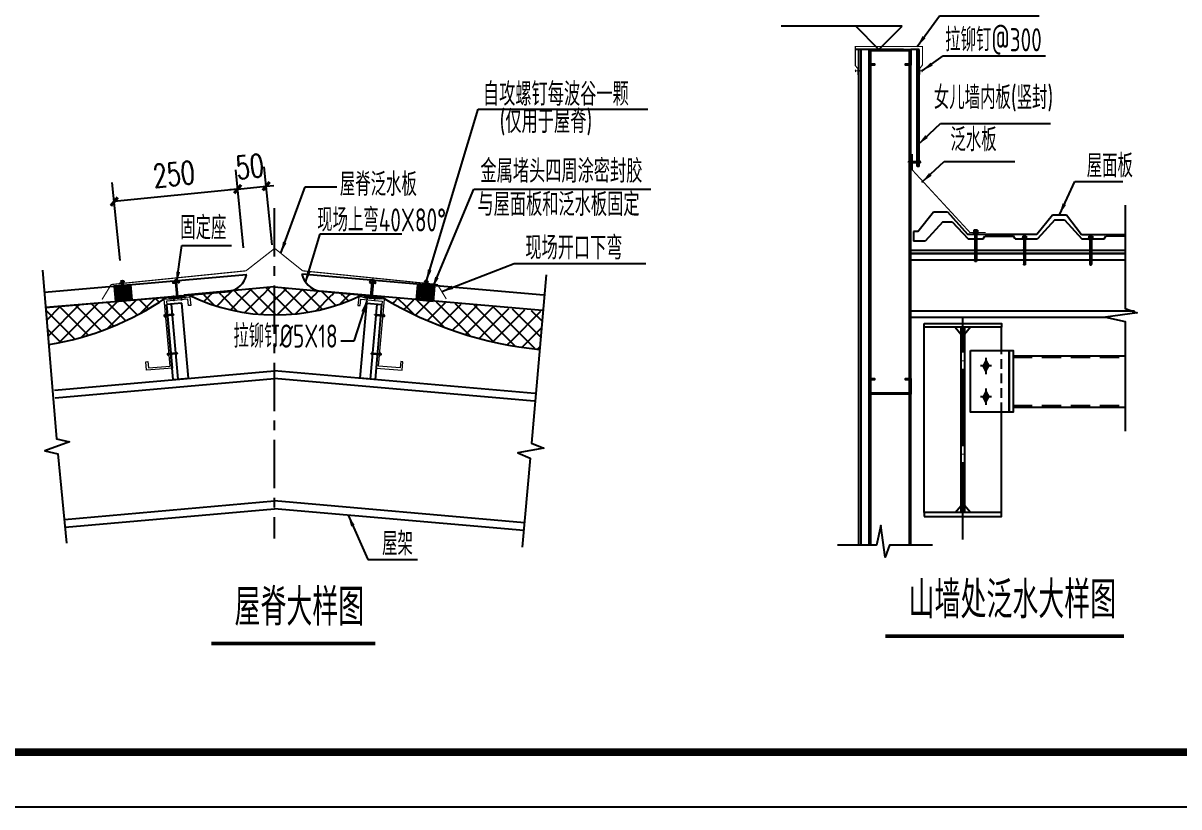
# Model space of a CAD drawing. Extents: x -89996 to 1006241, y -2176 to 440573.
# Drawn here: x 427981 to 457931, y 190896 to 211197 of the extents above; entities that cross this region are included whole.
import ezdxf

# ---------------------------------------------------------------- set-up
doc = ezdxf.new("R2010")
doc.units = 0
doc.header["$LTSCALE"] = 1000
doc.header["$MEASUREMENT"] = 0
for name, pattern in [('CENTER', [2, 1.25, -0.25, 0.25, -0.25]), ('DASHED', [0.75, 0.5, -0.25]), ('DOTE', [2.42, 2, -0.2, 0.02, -0.2])]:
    doc.linetypes.add(name, pattern=pattern)
for name, color, linetype in [('AXIS', 3, 'Continuous'), ('B 板', 11, 'Continuous'), ('BOLT', 251, 'Continuous'), ('DOTE', 1, 'DOTE'), ('E_LINE', 7, 'Continuous'), ('GL', 150, 'Continuous'), ('LT', 27, 'Continuous'), ('PUB_TEXT', 7, 'Continuous'), ('PUB_TITLE', 4, 'Continuous'), ('PZ', 202, 'Continuous'), ('TEXT', 7, 'Continuous'), ('XG', 6, 'Continuous')]:
    doc.layers.add(name, color=color, linetype=linetype)
doc.layers.add('檩条', color=30, linetype='Continuous', lineweight=5)
doc.styles.add('_TCH_DIM_T3', font='SIMPLEX', dxfattribs={"width": 0.705882, "bigfont": 'GBCBIG'})
doc.styles.add('C', font='tssdeng.shx', dxfattribs={"height": 3, "bigfont": 'tssdchn.shx'})
doc.styles.add('TSSD_Norm', font='tssdeng.shx', dxfattribs={"bigfont": 'hztxt.shx'})
doc.dimstyles.new('TCH-200-1', dxfattribs={"dimtxt": 595, "dimasz": 200, "dimexe": 500, "dimexo": 600, "dimgap": 252.5, "dimtad": 1, "dimdec": 0, "dimzin": 0, "dimdsep": 46, "dimtxsty": '_TCH_DIM_T3', "dimblk": 'ARCHTICK', "dimcen": 0.09, "dimclrd": 3, "dimclre": 3, "dimclrt": 7, "dimazin": 2, "dimtfac": 1, "dimtdec": 0, "dimtix": 1, "dimtmove": 2, "dimatfit": 3, "dimfxl": 0, "dimtolj": 1, "dimtzin": 0, "dimarcsym": 0})
pattern_1 = [(45, (-262768.68, -403893.1), (-224.5064, 224.5064), []), (135, (-262768.68, -403893.1), (-224.5064, -224.5064), [])]
pattern_2 = [(45, (545965.456, 268388.286), (-29.462783, 29.462783), []), (135, (545965.456, 268388.286), (-29.462783, -29.462783), [])]

# ---------------------------------------------------------------- blocks, each defined once
blk = doc.blocks.new('_ArchTick')
at = {"color": 0, "linetype": 'ByBlock', "const_width": 0.4}
blk.add_lwpolyline([(-0.5, -0.5), (0.5, 0.5)], dxfattribs=at)
blk = doc.blocks.new('*D332')
at = {"layer": 'AXIS', "color": 3, "lineweight": -2, "transparency": 16777216}
for p, q in [((433696, 205378), (433491, 207396)), ((434434, 205453), (434229, 207471)), ((433541, 206899), (434280, 206974)), ((434280, 206974), (434479, 206994)), ((433541, 206899), (433342, 206879))]:
    blk.add_line(p, q, dxfattribs=at)
at = {"layer": 'Defpoints', "color": 0, "transparency": 16777216}
for p in [(434280, 206974), (434495, 204856, -14255), (433756, 204781, -14255)]:
    blk.add_point(p, dxfattribs=at)
at = {"layer": 'AXIS', "color": 3, "lineweight": -2, "transparency": 16777216, "xscale": 200, "yscale": 200, "zscale": 200}
for p, rotation in [((433541, 206899), 5.801256565618065), ((434280, 206974), 185.801256565618)]:
    blk.add_blockref('_ArchTick', p, dxfattribs=dict(at, rotation=rotation))
at = {"layer": 'AXIS', "color": 7, "transparency": 16777216, "insert": (433855, 207484), "char_height": 595, "attachment_point": 5, "rotation": 5.8013, "style": '_TCH_DIM_T3'}
blk.add_mtext('\\A1;50', dxfattribs=at)
blk = doc.blocks.new('*D333')
at = {"layer": 'AXIS', "color": 3, "lineweight": -2, "transparency": 16777216}
for p, q in [((433696, 205378), (433491, 207396)), ((430498, 205053), (430293, 207072)), ((433541, 206899), (430343, 206574))]:
    blk.add_line(p, q, dxfattribs=at)
at = {"layer": 'Defpoints', "color": 0, "transparency": 16777216}
for p in [(430343, 206574), (433756, 204781, -14255), (430558, 204457, -14255)]:
    blk.add_point(p, dxfattribs=at)
at = {"layer": 'AXIS', "color": 3, "lineweight": -2, "transparency": 16777216, "xscale": 200, "yscale": 200, "zscale": 200}
for p, rotation in [((433541, 206899), 5.801256565619024), ((430343, 206574), 185.801256565619)]:
    blk.add_blockref('_ArchTick', p, dxfattribs=dict(at, rotation=rotation))
at = {"layer": 'AXIS', "color": 7, "transparency": 16777216, "insert": (431887, 207284), "char_height": 595, "attachment_point": 5, "rotation": 5.8013, "style": '_TCH_DIM_T3'}
blk.add_mtext('\\A1;250', dxfattribs=at)
blk = doc.blocks.new('*X99')
at = {"color": 0}
for p, q in [((903710.7, -307545.5), (903713.7, -307542.6)), ((903710.7, -307554.3), (903716.7, -307548.3)), ((903710.7, -307563.2), (903716.7, -307557.2)), ((903710.7, -307572), (903716.7, -307566)), ((903710.7, -307580.9), (903716.7, -307574.9)), ((903710.7, -307589.7), (903716.7, -307583.7)), ((903710.7, -307598.5), (903716.7, -307592.5)), ((903712.2, -307606), (903716.1, -307602))]:
    blk.add_line(p, q, dxfattribs=at)
blk = doc.blocks.new('AUDIT_I_040821143925-1')
at = {"linetype": 'Continuous', "ltscale": 20, "xscale": -0.899999999919668, "yscale": 0.8999999999068677, "zscale": 0.9, "rotation": 269.9996944201824}
blk.add_blockref('*X99', (276843.2, -813343.8), dxfattribs=at)
blk = doc.blocks.new('GD')
at = {"linetype": 'Continuous', "ltscale": 20}
for p, q in [((0, 1.3), (15, 3.6)), ((0, -1.3), (0, 1.3)), ((15, 3.6), (137.5, 3.6)), ((108.1, -3.6), (108.1, 3.6)), ((137.5, -9.7), (137.5, 9.7)), ((137.5, 9.7), (140.8, 9.7)), ((140.8, -9.7), (140.8, 9.7)), ((148.5, 7.5), (140.8, 7.5)), ((148.5, 3.4), (140.8, 3.4)), ((150, -5.5), (150, 5.4)), ((0, -1.3), (15, -3.6)), ((15, -3.6), (137.5, -3.6)), ((137.5, -9.7), (140.8, -9.7)), ((148.5, -3.4), (140.8, -3.4)), ((148.5, -7.5), (140.8, -7.5))]:
    blk.add_line(p, q, dxfattribs=at)
blk.add_ellipse((148.5, 5.4), major_axis=(0, 2.08), ratio=0.698493, start_param=3.141597, end_param=6.28319, dxfattribs=at)
at = {"linetype": 'Continuous', "ltscale": 20, "extrusion": (0, 0, -1)}
for centre, major_axis, ratio, start_param, end_param in [((148.5, 0), (0, 3.37), 0.429967, -0.000017, 3.141602), ((148.5, -5.5), (0, 2.08), 0.698493, -0.000005, 3.141588)]:
    blk.add_ellipse(centre, major_axis=major_axis, ratio=ratio, start_param=start_param, end_param=end_param, dxfattribs=at)
at = {"layer": 'PUB_TEXT', "xscale": 1.825602383585646, "yscale": 1.341960000107064, "zscale": 1.34196}
blk.add_blockref('AUDIT_I_040821143925-1', (0, 0), dxfattribs=at)
blk = doc.blocks.new('A$C19992F44')
at = {"linetype": 'ByBlock'}
for p, q in [((183, 548), (106, 488)), ((129, 455), (181, 478)), ((213, 548), (290, 488)), ((267, 455), (215, 478))]:
    blk.add_line(p, q, dxfattribs=at)
for points in [[(181, 40), (215, 40), (215, 478), (181, 478)], [(0, 40), (396, 40), (396, 0), (0, 0)]]:
    blk.add_lwpolyline(points, close=True, dxfattribs=at)
for centre in [(118, 473), (198, 535), (277, 473)]:
    blk.add_circle(centre, 20, dxfattribs=at)
blk = doc.blocks.new('MD')
at = {"linetype": 'Continuous', "ltscale": 20}
blk.add_hatch(color=256, dxfattribs=at).paths.add_polyline_path([(8.6, -7.8), (8.6, -2.6), (-13.3, -4.2), (-13.2, 4.1), (8.6, 2.4), (8.6, 7.6, -0.696305)])
blk = doc.blocks.new('A$C3F5C0C89')
at = {"color": 3, "linetype": 'Continuous'}
blk.add_line((603, 2096), (1037, 2134), dxfattribs=at)
at = {"layer": 'B 板'}
for p, q in [((935, 1979), (543, 1945)), ((713, 0), (543, 1945)), ((838, 11), (668, 1956)), ((1105, 34), (935, 1979)), ((713, 0), (1105, 34))]:
    blk.add_line(p, q, dxfattribs=at)
at = {"layer": '檩条'}
blk.add_lwpolyline([(535, 2034), (691, 298), (20, 241), (0, 464), (56, 469), (71, 302), (631, 349), (474, 2085), (1146, 2146), (1167, 1922), (1111, 1917), (1095, 2085)], close=True, dxfattribs=at)
at = {"linetype": 'ByBlock', "xscale": 0.855, "yscale": 0.855, "zscale": 0.855, "rotation": 4.571898548083435}
blk.add_blockref('A$C19992F44', (651, 2102), dxfattribs=at)
at = {"xscale": -1.653584623954667, "yscale": 2.755974374997604, "zscale": 2.755974374999999, "rotation": 5.156578724890455}
for p in [(731, 1680), (821, 681)]:
    blk.add_blockref('GD', p, dxfattribs=at)
at = {"layer": 'E_LINE', "xscale": 5.62443749999511, "yscale": 5.62443749999511, "zscale": 5.62443749999511, "rotation": 98.0183626343514}
for p in [(726, 2106, 0), (920, 2121, 0)]:
    blk.add_blockref('MD', p, dxfattribs=at)

msp = doc.modelspace()

# ---------------------------------------------------------------- hatches: boundary and pattern name
at = {"linetype": 'Continuous', "ltscale": 0.25}
h = msp.add_hatch(dxfattribs=at)
h.set_pattern_fill('ANSI37', color=6, scale=333.333333, style=0)
h.set_pattern_definition(pattern_2)
h.paths.add_polyline_path([(430775.74, 204390.74), (430341.73, 204352.76), (430373.25, 203992.53), (430807.25, 204030.5)])
h.paths.add_polyline_path([(430338.92, 204384.94), (430341.73, 204352.76), (430562.49, 204372.08), (430560.34, 204404.31)])
h.paths.add_polyline_path([(430560.34, 204404.31), (430562.49, 204372.08), (430775.74, 204390.74), (430772.92, 204422.91)])
at = {"linetype": 'ByBlock'}
h = msp.add_hatch(dxfattribs=at)
h.set_pattern_fill('ANSI37', color=8, scale=200)
h.set_pattern_definition(pattern_1)
edge = h.paths.add_edge_path()
edge.add_line((434490.85, 204366.31), (432154.5, 204146.83))
edge.add_line((434490.85, 204366.31), (436827.21, 204146.83))
edge.add_arc((434514.01, 208747.92), 5109.93, 243.951357, 295.969216)
at = {"linetype": 'Continuous', "ltscale": 0.25}
h = msp.add_hatch(dxfattribs=at)
h.set_pattern_fill('ANSI37', color=6, scale=333.333333, style=0)
h.set_pattern_definition(pattern_2)
h.paths.add_polyline_path([(438205.97, 204390.74), (438639.97, 204352.76), (438608.46, 203992.53), (438174.45, 204030.5)])
h.paths.add_polyline_path([(438642.79, 204384.94), (438639.97, 204352.76), (438419.22, 204372.08), (438421.37, 204404.31)])
h.paths.add_polyline_path([(438421.37, 204404.31), (438419.22, 204372.08), (438205.97, 204390.74), (438208.78, 204422.91)])
at = {"linetype": 'ByBlock'}
h = msp.add_hatch(dxfattribs=at)
h.set_pattern_fill('ANSI37', color=8, scale=200)
h.set_pattern_definition(pattern_1)
edge = h.paths.add_edge_path()
edge.add_line((431632.05, 204050), (431632.23, 204048.01))
edge.add_line((431632.23, 204048.01), (431808.65, 204063.93))
edge.add_line((431808.65, 204063.93), (431805.83, 204099.2))
edge.add_line((431805.83, 204099.2), (431959.86, 204111.52))
edge.add_line((431959.86, 204111.52), (431958.42, 204129.51))
edge.add_line((431958.42, 204129.51), (428567.39, 203829.94))
edge.add_line((428567.39, 203829.94), (428646.37, 202873.19))
edge.add_arc((427480.23, 210207.67), 7426.61, 279.034108, 303.989911)
h = msp.add_hatch(dxfattribs=at)
h.set_pattern_fill('ANSI37', color=8, scale=200)
h.set_pattern_definition(pattern_1)
edge = h.paths.add_edge_path()
edge.add_line((437349.66, 204050), (437349.48, 204048.01))
edge.add_line((437349.48, 204048.01), (437173.05, 204063.93))
edge.add_line((437173.05, 204063.93), (437175.87, 204099.2))
edge.add_line((437175.87, 204099.2), (437021.85, 204111.52))
edge.add_line((437021.85, 204111.52), (437023.28, 204129.51))
edge.add_line((437023.28, 204129.51), (441451.06, 203727.4))
edge.add_line((441451.06, 203727.4), (441366.15, 202743.4))
edge.add_arc((442378.57, 212682.27), 9990.29, 239.776139, 264.183655, ccw=False)
at = {"layer": 'BOLT'}
for points in [[(452932.19, 202458.83), (453002.39, 202318.43), (452932.19, 202178.03), (452861.99, 202318.43)], [(452932.19, 201658.83), (453002.39, 201518.43), (452932.19, 201378.03), (452861.99, 201518.43)]]:
    msp.add_hatch(color=256, dxfattribs=at).paths.add_polyline_path(points)

# ---------------------------------------------------------------- linework, layer by layer
at = {"color": 0, "ltscale": 30}
for p, q in [((449902.69, 210516.63), (449637.2, 210516.63)), ((449637.2, 197677.69), (449637.2, 210516.63)), ((449693.55, 197677.69), (449693.55, 210516.63)), ((449902.69, 197677.69), (449902.69, 210516.63)), ((451198.68, 210516.63), (450988.65, 210516.63)), ((451198.68, 207482.57), (451198.68, 210516.63))]:
    msp.add_line(p, q, dxfattribs=at)
at = {"ltscale": 30}
msp.add_line((449902.68, 197677.31, 9874311566.15), (449902.69, 210516.63, -3648970692.7), dxfattribs=at)
at = {"color": 3, "ltscale": 30}
msp.add_line((450988.65, 205101.42), (450988.65, 210516.63), dxfattribs=at)
at = {"linetype": 'ByBlock'}
for p, q in [((451150.78, 207482.57), (451150.78, 210516.63)), ((451198.68, 207482.57), (451150.78, 207482.57)), ((434490.85, 204366.31, -10293.2), (432154.5, 204146.83)), ((434490.85, 204366.31, -10293.2), (436827.21, 204146.83)), ((431805.83, 204099.2), (428567.2, 203829.93))]:
    msp.add_line(p, q, dxfattribs=at)
at = {"color": 4, "ltscale": 30}
for p, q in [((451169.2, 205802.81, 909333411575.07), (451574.54, 206310.18, -410666588424.93)), ((451574.54, 206310.18, -410666588424.93), (451935.85, 206310.18, -410666588424.93)), ((451935.85, 206310.18, -410666588424.93), (452450.41, 205726.64, -410666588424.93)), ((454247.68, 205726.64, -410666588424.93), (454653.01, 206234.01, -1730666588424.93)), ((454653.01, 206234.01, -1730666588424.93), (455014.32, 206234.01, -1730666588424.93)), ((455014.32, 206234.01, -1730666588424.93), (455404.2, 205723.08, -1730666588424.93)), ((451169.2, 205802.81, 909333411575.07), (451052.34, 205802.81)), ((451052.34, 205802.81), (451052.34, 205552.36)), ((452450.41, 205726.64, -410666588424.93), (454247.68, 205726.64, -410666588424.93)), ((455404.2, 205723.08, -1730666588424.93), (456539.42, 205723.08, -1730666588424.93))]:
    msp.add_line(p, q, dxfattribs=at)
at = {"color": 1, "linetype": 'Continuous'}
for p, q in [((452735.88, 205784.34), (452595.63, 205784.34)), ((452595.63, 205784.34), (452595.63, 205771.96)), ((452735.88, 205771.96), (452595.63, 205771.96)), ((452614.3, 205759.59), (452614.3, 205771.96)), ((452716.49, 205759.59), (452614.3, 205759.59)), ((452711.13, 205837.96), (452620.38, 205837.96)), ((452620.38, 205837.96), (452620.38, 205784.34)), ((452711.13, 205796.71), (452620.38, 205796.71)), ((452628.63, 205837.96), (452628.63, 205796.71)), ((452645.13, 205837.96), (452645.13, 205796.71)), ((452686.38, 205721.32), (452645.13, 205778.33)), ((452686.38, 205714.53), (452645.13, 205768.5)), ((452645.13, 205759.59), (452645.13, 205042.06)), ((452661.63, 205837.96), (452661.63, 205796.71)), ((452678.13, 205837.96), (452678.13, 205796.71)), ((452686.38, 205759.59), (452686.38, 205042.06)), ((452694.63, 205837.96), (452694.63, 205796.71)), ((452707.01, 205837.96), (452707.01, 205796.71)), ((452711.13, 205837.96), (452711.13, 205784.34)), ((452716.49, 205759.59), (452716.49, 205771.96)), ((452735.88, 205784.34), (452735.88, 205771.96)), ((452686.38, 205680.57), (452645.07, 205734.62)), ((452686.38, 205687.36), (452645.13, 205741.33)), ((452686.38, 205653.4), (452645.13, 205707.36)), ((452686.38, 205646.6), (452645.13, 205700.57)), ((452686.38, 205619.43), (452645.13, 205673.4)), ((452686.38, 205612.64), (452645.13, 205666.61)), ((452686.38, 205574.39), (452645.13, 205628.36)), ((452686.38, 205567.6), (452645.13, 205621.57)), ((452686.38, 205532.16), (452645.13, 205586.13)), ((452686.38, 205525.37), (452645.13, 205579.34)), ((452686.38, 205485.47), (452645.13, 205539.43)), ((452686.38, 205478.67), (452645.13, 205532.64)), ((452686.38, 205432.69, 1320000000000), (452645.13, 205486.66, 1320000000000)), ((452686.38, 205425.9, 1320000000000), (452645.13, 205479.87, 1320000000000)), ((454001.18, 205622.49, -410666588424.93), (453860.93, 205622.49, -410666588424.93)), ((453860.93, 205622.49, -410666588424.93), (453860.93, 205610.11, -410666588424.93)), ((454001.18, 205610.11, -410666588424.93), (453860.93, 205610.11, -410666588424.93)), ((453879.6, 205597.74, -410666588424.93), (453879.6, 205610.11, -410666588424.93)), ((453981.78, 205597.74, -410666588424.93), (453879.6, 205597.74, -410666588424.93)), ((453976.43, 205676.11, -410666588424.93), (453885.68, 205676.11, -410666588424.93)), ((453885.68, 205676.11, -410666588424.93), (453885.68, 205622.49, -410666588424.93)), ((453976.43, 205634.86, -410666588424.93), (453885.68, 205634.86, -410666588424.93)), ((453893.93, 205676.11, -410666588424.93), (453893.93, 205634.86, -410666588424.93)), ((453951.68, 205541.27, -410666588424.93), (453910.37, 205595.32, -410666588424.93)), ((453910.43, 205676.11, -410666588424.93), (453910.43, 205634.86, -410666588424.93)), ((453910.43, 205597.74, -410666588424.93), (453910.43, 204949.81, -410666588424.93)), ((453951.68, 205514.1, -410666588424.93), (453910.43, 205568.06, -410666588424.93)), ((453951.68, 205507.3, -410666588424.93), (453910.43, 205561.27, -410666588424.93)), ((453951.68, 205480.13, -410666588424.93), (453910.43, 205534.1, -410666588424.93)), ((453951.68, 205473.34, -410666588424.93), (453910.43, 205527.31, -410666588424.93)), ((453951.68, 205435.09, -410666588424.93), (453910.43, 205489.06, -410666588424.93)), ((453951.68, 205428.3, -410666588424.93), (453910.43, 205482.27, -410666588424.93)), ((453951.68, 205548.06, -410666588424.93), (453913.65, 205597.82, -410666588424.93)), ((453926.93, 205676.11, -410666588424.93), (453926.93, 205634.86, -410666588424.93)), ((453951.68, 205575.23, -410666588424.93), (453934.48, 205597.74, -410666588424.93)), ((453951.68, 205582.02, -410666588424.93), (453939.67, 205597.74, -410666588424.93)), ((453943.43, 205676.11, -410666588424.93), (453943.43, 205634.86, -410666588424.93)), ((453951.68, 205597.74, -410666588424.93), (453951.68, 204949.81, -410666588424.93)), ((453959.93, 205676.11, -410666588424.93), (453959.93, 205634.86, -410666588424.93)), ((453972.31, 205676.11, -410666588424.93), (453972.31, 205634.86, -410666588424.93)), ((453976.43, 205676.11, -410666588424.93), (453976.43, 205622.49, -410666588424.93)), ((453981.78, 205597.74, -410666588424.93), (453981.78, 205610.11, -410666588424.93)), ((454001.18, 205622.49, -410666588424.93), (454001.18, 205610.11, -410666588424.93)), ((455574.65, 205622.49, -410666588424.93), (455574.65, 205610.11, -410666588424.93)), ((455574.65, 205622.49, -410666588424.93), (455714.9, 205622.49, -410666588424.93)), ((455574.65, 205610.11, -410666588424.93), (455714.9, 205610.11, -410666588424.93)), ((455594.05, 205597.74, -410666588424.93), (455594.05, 205610.11, -410666588424.93)), ((455594.05, 205597.74, -410666588424.93), (455696.24, 205597.74, -410666588424.93)), ((455599.4, 205676.11, -410666588424.93), (455690.15, 205676.11, -410666588424.93)), ((455599.4, 205676.11, -410666588424.93), (455599.4, 205622.49, -410666588424.93)), ((455599.4, 205634.86, -410666588424.93), (455690.15, 205634.86, -410666588424.93)), ((455603.53, 205676.11, -410666588424.93), (455603.53, 205634.86, -410666588424.93)), ((455615.9, 205676.11, -410666588424.93), (455615.9, 205634.86, -410666588424.93)), ((455624.15, 205548.06, -410666588424.93), (455662.19, 205597.82, -410666588424.93)), ((455624.15, 205597.74, -410666588424.93), (455624.15, 204949.81, -410666588424.93)), ((455624.15, 205575.23, -410666588424.93), (455641.36, 205597.74, -410666588424.93)), ((455624.15, 205582.02, -410666588424.93), (455636.16, 205597.74, -410666588424.93)), ((455624.15, 205541.27, -410666588424.93), (455665.47, 205595.32, -410666588424.93)), ((455624.15, 205514.1, -410666588424.93), (455665.4, 205568.06, -410666588424.93)), ((455624.15, 205507.3, -410666588424.93), (455665.4, 205561.27, -410666588424.93)), ((455624.15, 205480.13, -410666588424.93), (455665.4, 205534.1, -410666588424.93)), ((455624.15, 205473.34, -410666588424.93), (455665.4, 205527.31, -410666588424.93)), ((455624.15, 205435.09, -410666588424.93), (455665.4, 205489.06, -410666588424.93)), ((455624.15, 205428.3, -410666588424.93), (455665.4, 205482.27, -410666588424.93)), ((455632.4, 205676.11, -410666588424.93), (455632.4, 205634.86, -410666588424.93)), ((455648.9, 205676.11, -410666588424.93), (455648.9, 205634.86, -410666588424.93)), ((455665.4, 205676.11, -410666588424.93), (455665.4, 205634.86, -410666588424.93)), ((455665.4, 205597.74, -410666588424.93), (455665.4, 204949.81, -410666588424.93)), ((455681.9, 205676.11, -410666588424.93), (455681.9, 205634.86, -410666588424.93)), ((455690.15, 205676.11, -410666588424.93), (455690.15, 205622.49, -410666588424.93)), ((455696.24, 205597.74, -410666588424.93), (455696.24, 205610.11, -410666588424.93)), ((455714.9, 205622.49, -410666588424.93), (455714.9, 205610.11, -410666588424.93)), ((452686.38, 205378.04), (452645.13, 205432.01)), ((452686.38, 205371.25), (452645.13, 205425.22)), ((452686.38, 205325.19), (452645.13, 205379.16)), ((452686.38, 205318.4), (452645.13, 205372.37)), ((452686.38, 205275.27), (452645.13, 205329.23)), ((452686.38, 205268.47), (452645.13, 205322.44)), ((452686.38, 205227.19), (452645.13, 205281.16)), ((452686.38, 205220.4), (452645.13, 205274.36)), ((452686.38, 205187.65, 1320000000000), (452645.13, 205241.62, 1320000000000)), ((452686.38, 205180.86, 1320000000000), (452645.13, 205234.83, 1320000000000)), ((452686.38, 205140.28), (452645.13, 205194.25)), ((452686.38, 205133.49), (452645.13, 205187.46)), ((453951.68, 205392.86, -410666588424.93), (453910.43, 205446.83, -410666588424.93)), ((453951.68, 205386.07, -410666588424.93), (453910.43, 205440.04, -410666588424.93)), ((453951.68, 205346.17, -410666588424.93), (453910.43, 205400.13, -410666588424.93)), ((453951.68, 205339.37, -410666588424.93), (453910.43, 205393.34, -410666588424.93)), ((453951.68, 205293.39, 909333411575.07), (453910.43, 205347.36, 909333411575.07)), ((453951.68, 205286.6, 909333411575.07), (453910.43, 205340.57, 909333411575.07)), ((453951.68, 205238.74, -410666588424.93), (453910.43, 205292.71, -410666588424.93)), ((453951.68, 205231.95, -410666588424.93), (453910.43, 205285.92, -410666588424.93)), ((453951.68, 205185.89, -410666588424.93), (453910.43, 205239.86, -410666588424.93)), ((453951.68, 205179.1, -410666588424.93), (453910.43, 205233.07, -410666588424.93)), ((453951.68, 205135.97, -410666588424.93), (453910.43, 205189.93, -410666588424.93)), ((453951.68, 205129.17, -410666588424.93), (453910.43, 205183.14, -410666588424.93)), ((455624.15, 205392.86, -410666588424.93), (455665.4, 205446.83, -410666588424.93)), ((455624.15, 205386.07, -410666588424.93), (455665.4, 205440.04, -410666588424.93)), ((455624.15, 205346.17, -410666588424.93), (455665.4, 205400.13, -410666588424.93)), ((455624.15, 205339.37, -410666588424.93), (455665.4, 205393.34, -410666588424.93)), ((455624.15, 205293.39, 909333411575.07), (455665.4, 205347.36, 909333411575.07)), ((455624.15, 205286.6, 909333411575.07), (455665.4, 205340.57, 909333411575.07)), ((455624.15, 205238.74, -410666588424.93), (455665.4, 205292.71, -410666588424.93)), ((455624.15, 205231.95, -410666588424.93), (455665.4, 205285.92, -410666588424.93)), ((455624.15, 205185.89, -410666588424.93), (455665.4, 205239.86, -410666588424.93)), ((455624.15, 205179.1, -410666588424.93), (455665.4, 205233.07, -410666588424.93)), ((455624.15, 205135.97, -410666588424.93), (455665.4, 205189.93, -410666588424.93)), ((455624.15, 205129.17, -410666588424.93), (455665.4, 205183.14, -410666588424.93)), ((452686.38, 205090.36), (452645.13, 205144.32)), ((452686.38, 205083.56), (452645.13, 205137.53)), ((452686.38, 205042.28), (452645.13, 205096.25)), ((452686.38, 205035.49), (452645.13, 205089.45)), ((452668.93, 205025.58, 1320000000000), (452645.13, 205056.71, 1320000000000)), ((452662.37, 205027.37, 1320000000000), (452645.13, 205049.92, 1320000000000)), ((452669.88, 205025.56), (452661.63, 205025.56)), ((453951.68, 205087.89, -410666588424.93), (453910.43, 205141.86, -410666588424.93)), ((453951.68, 205081.1, -410666588424.93), (453910.43, 205135.06, -410666588424.93)), ((453951.68, 205048.35, 909333411575.07), (453910.43, 205102.32, 909333411575.07)), ((453951.68, 205041.56, 909333411575.07), (453910.43, 205095.53, 909333411575.07)), ((453951.68, 205000.98, -410666588424.93), (453910.43, 205054.95, -410666588424.93)), ((453951.68, 204994.19, -410666588424.93), (453910.43, 205048.16, -410666588424.93)), ((453951.68, 204958.15, -410666588424.93), (453910.43, 205012.12, -410666588424.93)), ((453951.68, 204951.36, -410666588424.93), (453910.43, 205005.33, -410666588424.93)), ((453943.15, 204935.36, -410666588424.93), (453910.43, 204978.16, -410666588424.93)), ((453939.15, 204933.79, -410666588424.93), (453910.43, 204971.36, -410666588424.93)), ((453935.18, 204933.31, -410666588424.93), (453926.93, 204933.31, -410666588424.93)), ((455624.15, 205087.89, -410666588424.93), (455665.4, 205141.86, -410666588424.93)), ((455624.15, 205081.1, -410666588424.93), (455665.4, 205135.06, -410666588424.93)), ((455624.15, 205048.35, 909333411575.07), (455665.4, 205102.32, 909333411575.07)), ((455624.15, 205041.56, 909333411575.07), (455665.4, 205095.53, 909333411575.07)), ((455624.15, 205000.98, -410666588424.93), (455665.4, 205054.95, -410666588424.93)), ((455624.15, 204994.19, -410666588424.93), (455665.4, 205048.16, -410666588424.93)), ((455624.15, 204958.15, -410666588424.93), (455665.4, 205012.12, -410666588424.93)), ((455624.15, 204951.36, -410666588424.93), (455665.4, 205005.33, -410666588424.93)), ((455632.69, 204935.36, -410666588424.93), (455665.4, 204978.16, -410666588424.93)), ((455636.69, 204933.79, -410666588424.93), (455665.4, 204971.36, -410666588424.93)), ((455640.65, 204933.31, -410666588424.93), (455648.9, 204933.31, -410666588424.93))]:
    msp.add_line(p, q, dxfattribs=at)
at = {"color": 6, "linetype": 'Continuous', "ltscale": 0.25}
for p, q in [((430773.05, 204421.46), (430339.05, 204383.49)), ((430339.05, 204383.49), (430373.38, 203991.08)), ((430807.38, 204029.05), (430773.05, 204421.46)), ((438174.33, 204029.05), (438208.66, 204421.46)), ((438208.66, 204421.46), (438642.66, 204383.49)), ((438642.66, 204383.49), (438608.33, 203991.08)), ((430373.38, 203991.08), (430807.38, 204029.05)), ((438608.33, 203991.08), (438174.33, 204029.05))]:
    msp.add_line(p, q, dxfattribs=at)
at = {"color": 1, "const_width": 30}
for points in [[(451219.42, 209865.67), (451219.42, 210030.21), (451285.23, 210112.48), (451285.23, 210592.31), (449545.21, 210592.31), (449545.21, 210099.15), (449611.02, 210016.88), (449611.02, 209852.34)], [(451024.84, 207806), (451024.84, 207391.19), (452514.84, 205776.01), (452927.1, 205773.45)], [(430025.89, 204038.27), (430263.34, 204426.56), (433756.48, 204781.46), (434500.62, 205363.16), (435225.23, 204781.46), (438718.36, 204426.56), (438947.3, 204052.35)]]:
    msp.add_lwpolyline(points, dxfattribs=at)
at = {"color": 3, "const_width": 94.08}
for points in [[(450324.36, 195318.89), (456510.93, 195318.89)], [(432855.6, 195126.75), (437111.03, 195126.75)]]:
    msp.add_lwpolyline(points, dxfattribs=at)
at = {"linetype": 'ByBlock'}
for centre, radius, start, end in [((427494.68, 210164.43, 394.22), 7381.64, 278.976022, 304.594271), ((434514.01, 208747.92, -13650.21), 5109.93, 243.951357, 295.969216), ((442344.56, 212538.13, 28115.53), 9843.47, 239.143983, 264.295566)]:
    msp.add_arc(centre, radius, start, end, dxfattribs=at)
at = {"color": 1, "linetype": 'Continuous', "extrusion": (0, 0, -1)}
for centre, start_param, end_param in [((452661.63, 205042.06), 2.35619449, 3.92699082), ((452669.88, 205042.06), 0.78539816, 2.35619449), ((453926.93, 204949.81, -410666588424.93), 2.35619449, 3.92699082), ((453935.18, 204949.81, -410666588424.93), 0.78539816, 2.35619449)]:
    msp.add_ellipse(centre, major_axis=(11.67, 11.67), ratio=1, start_param=start_param, end_param=end_param, dxfattribs=at)
at = {"color": 1, "linetype": 'Continuous'}
for centre, start_param, end_param in [((455640.65, 204949.81, -410666588424.93), 0.78539816, 2.35619449), ((455648.9, 204949.81, -410666588424.93), 2.35619449, 3.92699082)]:
    msp.add_ellipse(centre, major_axis=(-11.67, 11.67), ratio=1, start_param=start_param, end_param=end_param, dxfattribs=at)
at = {"layer": 'AXIS'}
for p, q in [((450757.19, 211116.63), (447627.19, 211116.63)), ((450157.19, 210516.63), (449557.19, 211116.63)), ((450157.19, 210516.63), (450757.19, 211116.63)), ((450797.19, 210516.63), (449557.19, 210516.63)), ((454718.08, 206105.11, -410666588424.93), (454264.33, 205610.11, -410666588424.93)), ((454718.08, 206105.11, -410666588424.93), (454800.58, 206105.11, -410666588424.93)), ((454800.58, 206105.11, -410666588424.93), (454965.58, 206105.11, -410666588424.93)), ((454965.58, 206105.11, -410666588424.93), (455419.33, 205610.11, -410666588424.93)), ((451810.75, 206047.36, -410666588424.93), (451357, 205552.36, -410666588424.93)), ((451810.75, 206047.36, -410666588424.93), (452058.25, 206047.36, -410666588424.93)), ((452058.25, 206047.36, -410666588424.93), (452470.75, 205610.11, -410666588424.93)), ((451357, 205552.36, -410666588424.93), (451052.34, 205552.36)), ((452470.75, 205610.11, -410666588424.93), (452861.83, 205610.11, -410666588424.93)), ((452861.83, 205610.11, -410666588424.93), (452903.08, 205676.11, -410666588424.93)), ((452903.08, 205676.11, -410666588424.93), (453645.58, 205676.11, -410666588424.93)), ((453686.83, 205610.11, -410666588424.93), (453645.58, 205676.11, -410666588424.93)), ((453686.83, 205610.11, -410666588424.93), (454264.33, 205610.11, -410666588424.93)), ((455419.33, 205610.11, -410666588424.93), (455996.83, 205610.11, -410666588424.93)), ((455996.83, 205610.11, -410666588424.93), (456038.08, 205676.11, -410666588424.93)), ((456539.42, 205676.11, -410666588424.93), (456038.08, 205676.11, -410666588424.93)), ((450988.65, 205312.63), (456539.41, 205312.63))]:
    msp.add_line(p, q, dxfattribs=at)
at = {"layer": 'AXIS', "linetype": 'ByBlock'}
for p, q in [((428537.4, 204227.32), (433773.89, 204685.46)), ((433773.89, 204685.46), (433774.14, 204682.19)), ((441477.58, 204147.51, -5146.6), (435201.77, 204696.58, -5146.6)), ((441443.33, 203750.51, -5146.6), (435659.03, 204256.57, -5146.6)), ((428572.12, 203830.36), (433313.57, 204249.23))]:
    msp.add_line(p, q, dxfattribs=at)
at = {"layer": 'AXIS', "linetype": 'ByBlock', "elevation": 14254.87}
for points in [[(428487.8, 204794.14), (428847.9, 200431.68), (429185.8, 200355.85), (428544, 200119.01), (428881.89, 200043.17), (429106.12, 197726.76)], [(441533.3, 204680.62), (441157.17, 200321.29), (441476.76, 200187.93), (440803.58, 200066.13), (441123.17, 199932.77), (440916.2, 197627.12)]]:
    msp.add_lwpolyline(points, dxfattribs=at)
at = {"layer": 'AXIS', "linetype": 'ByBlock'}
for centre, radius, start, end in [((433232.4, 204797.02), 553.78, 278.42841, 347.127849), ((435785.35, 204845.45, -5146.6), 602.28, 194.292916, 257.892715)]:
    msp.add_arc(centre, radius, start, end, dxfattribs=at)
at = {"layer": 'BOLT'}
for p, q in [((452932.19, 202458.83, -267638520964.7), (452861.99, 202318.43, -267638520964.7)), ((452932.19, 202529.03, -267638520964.7), (452932.19, 202107.83, -267638520964.7)), ((452932.19, 202458.83, -267638520964.7), (453002.39, 202318.43, -267638520964.7)), ((453072.59, 202318.43, -267638520964.7), (452791.79, 202318.43, -267638520964.7)), ((452932.19, 202178.03, -267638520964.7), (452861.99, 202318.43, -267638520964.7)), ((452932.19, 202178.03, -267638520964.7), (453002.39, 202318.43, -267638520964.7)), ((452932.19, 201658.83, -267638520964.7), (452861.99, 201518.43, -267638520964.7)), ((452932.19, 201729.03, -267638520964.7), (452932.19, 201307.83, -267638520964.7)), ((452932.19, 201658.83, -267638520964.7), (453002.39, 201518.43, -267638520964.7)), ((453072.59, 201518.43, -267638520964.7), (452791.79, 201518.43, -267638520964.7)), ((452932.19, 201378.03, -267638520964.7), (452861.99, 201518.43, -267638520964.7)), ((452932.19, 201378.03, -267638520964.7), (453002.39, 201518.43, -267638520964.7))]:
    msp.add_line(p, q, dxfattribs=at)
at = {"layer": 'DOTE', "linetype": 'CENTER'}
msp.add_line((434490.85, 206400.09), (434490.85, 197849.91), dxfattribs=at)
at = {"layer": 'DOTE'}
msp.add_line((452332.19, 197821.92, -267638520964.7), (452332.19, 203582.59, -267638520964.7), dxfattribs=at)
at = {"layer": 'GL', "linetype": 'ByBlock'}
for p, q in [((428794.01, 201693.64), (434494.2, 202192.34)), ((441237.84, 201602.06), (434490.85, 202192.34)), ((428811.37, 201495.16), (434494.2, 201992.34)), ((441220.71, 201403.55), (434490.85, 201992.34)), ((429052.15, 198343.64), (434491.87, 198819.55)), ((429069.52, 198145.16), (434491.87, 198619.55)), ((440972.32, 198252.29), (434488.52, 198819.55)), ((440954.51, 198053.85), (434488.52, 198619.55))]:
    msp.add_line(p, q, dxfattribs=at)
at = {"layer": 'GL', "linetype": 'ByBlock', "elevation": -406905339918.72}
msp.add_lwpolyline([(456535.17, 206479.01), (456535.11, 203804.92), (456850.11, 203690.26), (456026.96, 203579.19), (456535.1, 203467.42), (456535.03, 200629.01)], dxfattribs=at)
at = {"layer": 'GL', "elevation": -267638520964.7}
for points in [[(451332.19, 203418.43), (453332.19, 203418.43), (453332.19, 203318.43), (451332.19, 203318.43)], [(452292.19, 203318.43), (452372.19, 203318.43), (452372.19, 198518.43), (452292.19, 198518.43)], [(451332.19, 198418.43), (453332.19, 198418.43), (453332.19, 198518.43), (451332.19, 198518.43)]]:
    msp.add_lwpolyline(points, close=True, dxfattribs=at)
at = {"layer": 'LT'}
for p, q in [((449902.68, 197677.31, 9874311566.15), (449902.69, 210516.63, -3648970692.7)), ((449902.68, 197677.31, 9874311566.15), (449902.69, 210516.63, -0.02)), ((449944.81, 197677.31, 9874311566.17), (449944.81, 210516.63)), ((450946.53, 197677.31, 9874311566.15), (450946.53, 210516.63, -0.04)), ((450988.65, 197677.31, 9874311566.17), (450988.65, 210516.63, -0.02)), ((450988.65, 205232.59), (456539.41, 205232.59)), ((456539.41, 205232.59), (450988.65, 205232.59)), ((450988.65, 205067.59), (456539.41, 205067.59)), ((450988.65, 203747.59, -410666588424.93), (456783.16, 203747.59, -410666588424.93)), ((450988.65, 203582.59, -410666588424.93), (456158.56, 203582.59, -410666588424.93))]:
    msp.add_line(p, q, dxfattribs=at)
for points in [[(450951.87, 210482.88), (449939.47, 210482.88), (449939.47, 210145.41), (450040.71, 210145.41), (450040.71, 210111.67), (449905.73, 210111.67), (449905.73, 210516.63), (450985.62, 210516.63), (450985.62, 210111.67), (450850.63, 210111.67), (450850.63, 210145.41), (450951.87, 210145.41)], [(449939.47, 201621.89), (450951.87, 201621.89), (450951.87, 201959.35), (450850.63, 201959.35), (450850.63, 201993.1), (450985.62, 201993.1), (450985.62, 201588.14), (449905.73, 201588.14), (449905.73, 201993.1), (450040.71, 201993.1), (450040.71, 201959.35), (449939.47, 201959.35)]]:
    msp.add_lwpolyline(points, close=True, dxfattribs=at)
at = {"layer": 'LT', "elevation": -9874311566.15}
msp.add_lwpolyline([(451543.64, 197677.3), (450433.66, 197677.32), (450319, 197362.33), (450207.93, 198185.48), (450096.16, 197677.33), (449086.64, 197677.36)], dxfattribs=at)
at = {"layer": 'PUB_TITLE'}
msp.add_lwpolyline([(396969.44, 190896.12), (545569.44, 190896.12), (545569.44, 274896.12), (396969.44, 274896.12)], close=True, dxfattribs=at)
at = {"layer": 'PUB_TITLE', "const_width": 200}
msp.add_lwpolyline([(400504.79, 192310.26), (400504.79, 273481.97), (544155.29, 273481.97), (544155.29, 192310.26)], close=True, dxfattribs=at)
at = {"layer": 'PZ'}
for p, q in [((451332.19, 198518.43, -267638520964.7), (451332.19, 203318.43, -267638520964.7)), ((452137.53, 203318.43, -267638520964.7), (452292.19, 203135.46, -267638520964.7)), ((452526.84, 203318.43, -267638520964.7), (452372.19, 203135.46, -267638520964.7)), ((453332.19, 202718.43, -267638520964.7), (453332.19, 203318.43, -267638520964.7)), ((453332.19, 198518.43, -267638520964.7), (453332.19, 201118.43, -267638520964.7)), ((452137.53, 198518.43, -267638520964.7), (452292.19, 198701.39, -267638520964.7)), ((452526.84, 198518.43, -267638520964.7), (452372.19, 198701.39, -267638520964.7))]:
    msp.add_line(p, q, dxfattribs=at)
at = {"layer": 'PZ', "linetype": 'DASHED', "ltscale": 0.5}
msp.add_line((453332.19, 201118.43, -267638520964.7), (453332.19, 202718.43, -267638520964.7), dxfattribs=at)
at = {"layer": 'PZ', "elevation": -267638520964.7}
for points in [[(452532.19, 202718.43), (453532.19, 202718.43), (453532.19, 201118.43), (452532.19, 201118.43)], [(453532.19, 202718.43), (453632.19, 202718.43), (453632.19, 201118.43), (453532.19, 201118.43)]]:
    msp.add_lwpolyline(points, close=True, dxfattribs=at)
at = {"layer": 'XG'}
for p, q in [((453632.19, 202583.43, -267638520964.7), (456539.35, 202583.45)), ((453632.19, 201253.43, -267638520964.7), (456539.35, 201253.45))]:
    msp.add_line(p, q, dxfattribs=at)
at = {"layer": 'XG', "linetype": 'DASHED'}
for p, q in [((453632.19, 202543.43, -267638520964.7), (456539.35, 202543.45)), ((453632.19, 201293.43, -267638520964.7), (456539.35, 201293.45))]:
    msp.add_line(p, q, dxfattribs=at)

# ---------------------------------------------------------------- block references
for name, p, xscale, yscale, zscale, rotation in [('MD', (449611.02, 209961.6), -5.624437499995112, 5.62443749999511, 5.624437499999999, 359.3610206612772), ('MD', (451219.42, 209961.6), 5.624437499995112, 5.624437499995112, 5.624437499995112, 0.6389793387227967), ('GD', (450925.81, 207598.53), 1.984301548745618, 3.307169249997124, 3.307169249999999, 0.08408071477353686), ('GD', (430589.74, 204094.93), -2.834716498208, 4.724527499995893, 4.724527499999999, 275.1565787248904), ('GD', (438391.96, 204094.93), 2.834716498208, 4.724527499995893, 4.724527499999999, 84.84342127510962)]:
    msp.add_blockref(name, p, dxfattribs=dict(xscale=xscale, yscale=yscale, zscale=zscale, rotation=rotation))
at = {"linetype": 'ByBlock'}
msp.add_blockref('A$C3F5C0C89', (431158.07, 201962.88), dxfattribs=at)
at = {"linetype": 'ByBlock', "xscale": -1}
msp.add_blockref('A$C3F5C0C89', (437823.63, 201962.88), dxfattribs=at)

# ---------------------------------------------------------------- texts
at = {"layer": 'TEXT', "width": 0.7}
for s, height, style, p in [('拉铆钉@300', 600, 'C', (451874.63, 210466.76)), ('自攻螺钉每波谷一颗', 600, 'TSSD_Norm', (439896.09, 209057.56)), ('女儿墙内板(竖封)', 600, 'C', (451581.88, 208969.23)), ('(仅用于屋脊)', 600, 'TSSD_Norm', (440328.76, 208349.26)), ('泛水板', 600, 'C', (452010.45, 207879)), ('屋面板', 600, 'C', (455542.22, 207202.85, -410666588424.93)), ('金属堵头四周涂密封胶', 600, 'TSSD_Norm', (439829.99, 207064.63, -7127.44)), ('屋脊泛水板 ', 600, 'C', (436188.79, 206720.7, -7127.44)), ('与屋面板和泛水板固定', 600, 'TSSD_Norm', (439753.76, 206201.36, -7127.44)), ('现场上弯40X80%%D', 600, 'C', (435600.27, 205799.13, -7127.44)), ('固定座', 600, 'C', (432053.22, 205595.24, -7127.44)), ('现场开口下弯', 600, 'TSSD_Norm', (440994.25, 205077, -7127.44)), ('拉铆钉%%C5X18', 600, 'C', (433431.65, 202790.74, -7127.44)), ('屋架', 600, 'C', (437283.07, 197412.09, -7127.44)), ('山墙处泛水大样图', 960, 'TSSD_Norm', (450928.52, 195779)), ('屋脊大样图', 960, 'TSSD_Norm', (433459.75, 195586.86))]:
    msp.add_text(s, height=height, dxfattribs=dict(at, style=style)).set_placement(p)

# ---------------------------------------------------------------- dimensions: what is measured, and where the dimension line sits
at = {"layer": 'AXIS'}
for p2, distance, text, picture, middle in [((434495.04, 204856.5), 2128.43, '50', '*D332', (433855.03, 207483.69, 14254.87)), ((430558.43, 204456.54), -2128.43, '250', '*D333', (431886.72, 207283.71, 14254.87))]:
    dim = msp.add_aligned_dim(p1=(433756.48, 204781.46), p2=p2, distance=distance, text=text, dimstyle='TCH-200-1', dxfattribs=at)
    dim.commit()
    dim.dimension.update_dxf_attribs({"geometry": picture, "text_midpoint": middle})

# ---------------------------------------------------------------- leaders
for points in [[(451149.53, 210592.31), (451728.81, 211388.6), (454307.55, 211388.6)], [(451280.34, 209961.55), (451825.25, 210351.58), (454471.05, 210351.58)], [(438430.18, 204518.41, 14254.87), (439775.08, 208968.56, 14254.87), (444170.98, 208968.56, 14254.87)], [(451173.79, 208053.4), (451753.07, 208595.34), (454602.59, 208595.34)], [(451271.33, 207073.71), (451850.61, 207615.65), (453676.27, 207615.65)], [(434658.25, 205236.61, 14254.87), (435286.87, 206956.83, 14254.87), (436107.19, 206956.83, 14254.87)], [(454833.67, 206234.01, -1730666588424.93), (455232.3, 207093.17, -1730666588424.93), (456480.79, 207093.17, -1730666588424.93)], [(438587.55, 204333.51, 14254.87), (439660.48, 206895.27, 14254.87), (444248.93, 206895.27, 14254.87)], [(435299.49, 204477.22, 14254.87), (435680.38, 205735.41, 14254.87), (437791.69, 205735.41, 14254.87)], [(431959.48, 204459.65, 14254.87), (432093.36, 205441.3, 14254.87), (433377.62, 205441.3, 14254.87)], [(438828.57, 204246.5, 14254.87), (440705.15, 204969.28, 14254.87), (444121.15, 204969.28, 14254.87)], [(436885.45, 204006.05), (436550.13, 202956.08), (436218.36, 202956.08)], [(436403.21, 198452.04, 14254.87), (436915.32, 197307.62, 14254.87), (438204.67, 197307.62, 14254.87)]]:
    msp.add_leader(points, dimstyle='TCH-200-1', override={"dimasz": 300}, dxfattribs=at)

doc.saveas('drawing.dxf')
